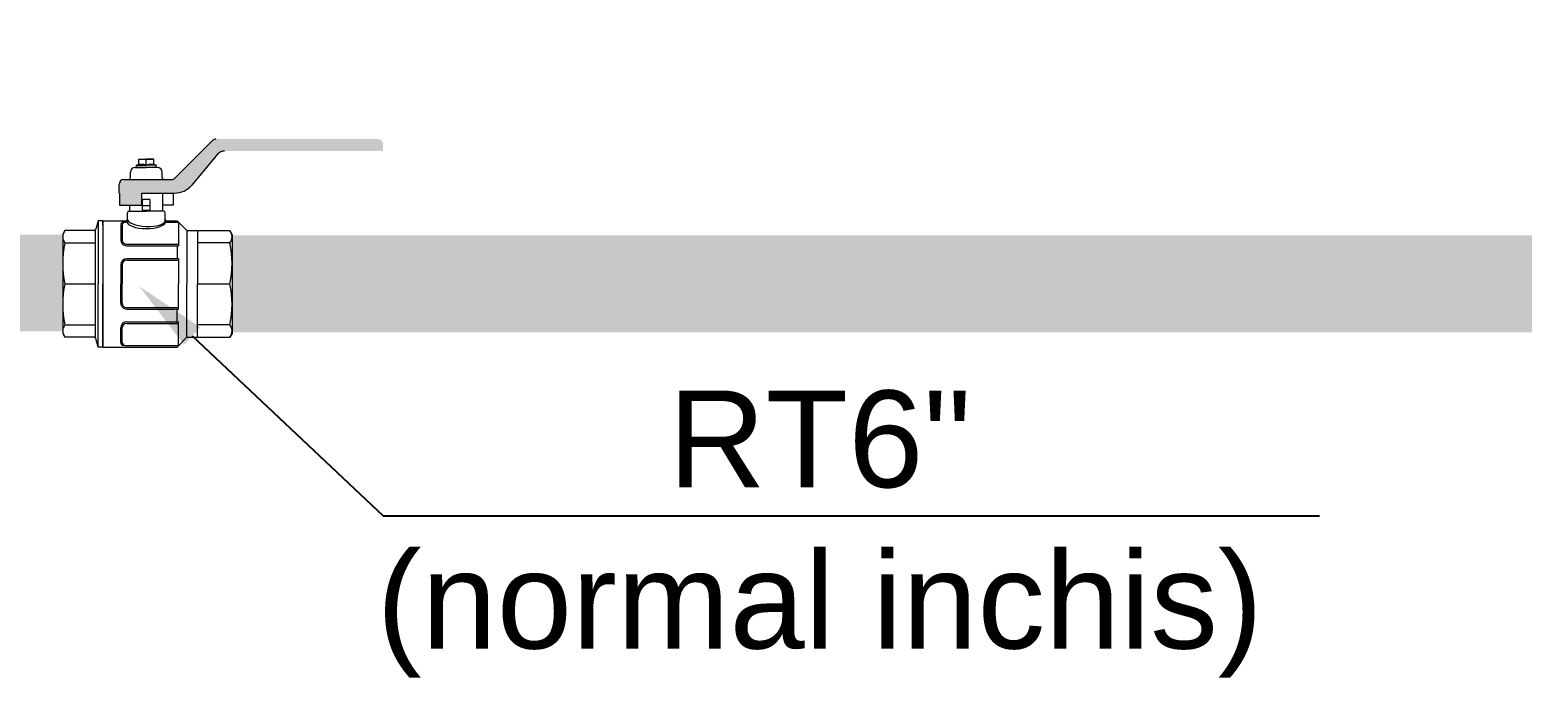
# Model space of a CAD drawing. Header units: millimetres. Extents: x 0 to 53377, y 0 to 36189.
# Drawn here: x 10349 to 11891, y 28277 to 28962 of the extents above; entities that cross this region are included whole.
import ezdxf
from ezdxf import colors
from ezdxf.entities.mleader import LeaderData, LeaderLine
from ezdxf.math import Vec2, Vec3

# ---------------------------------------------------------------- set-up
doc = ezdxf.new("R2010")
doc.units = ezdxf.units.MM
doc.layers.add('MC-SAN-VANE', color=7, linetype='Continuous')
doc.layers.add('SAN-MC-TEXT', color=7, linetype='Continuous')
doc.layers.add('SAN-MC-COLD WATER', color=5, linetype='Continuous', lineweight=30)
doc.layers.add('SAN-MC-VALVE', color=7, linetype='Continuous', lineweight=5)
doc.styles.add('MC-1_la_050', font='arial.ttf', dxfattribs={"height": 0.1})
doc.styles.get("Standard").update_dxf_attribs({"font": 'arial.ttf'})

# ---------------------------------------------------------------- blocks, each defined once
blk = doc.blocks.new('rt')
at = {"layer": 'SAN-MC-VALVE'}
h = blk.add_hatch(color=1, dxfattribs=at)
h.dxf.hatch_style = 1
h.paths.add_polyline_path([(760356.4, -58740.1), (760334.6, -58740.4), (760332.8, -58740.1), (760331.8, -58739.5), (760330.8, -58738.5), (760330.5, -58738), (760330.1, -58737), (760329.9, -58735.8), (760329.9, -58686.4), (760329.6, -58684.6), (760328.6, -58683.1), (760289.3, -58643.8), (760288.3, -58642.3), (760287.9, -58640.5), (760287.9, -58472.5), (760289.3, -58469.2), (760292.6, -58467.8), (760300.4, -58467.8), (760300.4, -58631.6), (760300.6, -58633.8), (760301.2, -58635.5), (760302.3, -58637.3), (760303.7, -58638.7), (760335.6, -58665.5), (760339.3, -58669.3), (760340.5, -58671.2), (760341.7, -58673.5), (760343, -58677), (760343.7, -58680.4), (760343.9, -58683.3), (760343.9, -58717.1), (760356.4, -58717.1)])
at = {"layer": 'SAN-MC-VALVE', "linetype": 'Continuous'}
for p, q in [((760386.5, -58623.8), (760382.5, -58626.1)), ((760386.5, -58623.8), (760488.9, -58623.8)), ((760488.9, -58623.8), (760492.9, -58626.1)), ((760303.7, -58638.7), (760335.6, -58665.5)), ((760382.5, -58670.4), (760382.5, -58626.1)), ((760395.4, -58626.1), (760395.4, -58659.6)), ((760437.7, -58659.6), (760437.7, -58626.1)), ((760480, -58626.1), (760480, -58659.6)), ((760492.9, -58670.4), (760492.9, -58626.1)), ((760328.6, -58683.1), (760289.3, -58643.8)), ((760372.4, -58680.6), (760382.5, -58670.4)), ((760382.5, -58659.6), (760437.7, -58659.6)), ((760382.5, -58670.4), (760437.7, -58670.4)), ((760492.9, -58659.6), (760437.7, -58659.6)), ((760492.9, -58670.4), (760437.7, -58670.4)), ((760503, -58680.6), (760492.9, -58670.4)), ((760329.9, -58712.4), (760329.9, -58686.4)), ((760343.9, -58717.1), (760343.9, -58683.3)), ((760343.9, -58684.8), (760356.4, -58684.8)), ((760356.4, -58684.8), (760356.4, -58695.3)), ((760372.4, -58691.4), (760372.4, -58680.6)), ((760373.9, -58691.4), (760373.9, -58679)), ((760373.9, -58679), (760398.4, -58679)), ((760396.8, -58732.7), (760396.8, -58679)), ((760398.4, -58732.7), (760398.4, -58679)), ((760398.4, -58680.6), (760411.6, -58680.6)), ((760411.6, -58732.7), (760411.6, -58679)), ((760411.6, -58679), (760437.7, -58679)), ((760413.2, -58732.7), (760413.2, -58679)), ((760463.8, -58679), (760437.7, -58679)), ((760462.2, -58732.7), (760462.2, -58679)), ((760463.8, -58732.7), (760463.8, -58679)), ((760477, -58680.6), (760463.8, -58680.6)), ((760477, -58732.7), (760477, -58679)), ((760501.5, -58679), (760477, -58679)), ((760478.6, -58732.7), (760478.6, -58679)), ((760501.5, -58734.2), (760501.5, -58679)), ((760503, -58757.5), (760503, -58680.6)), ((760317.5, -58700.8), (760317.5, -58712.5)), ((760327.6, -58696.1), (760322.1, -58696.1)), ((760362.6, -58695.3), (760343.9, -58695.3)), ((760362.6, -58694.5), (760362.6, -58712.4)), ((760372.4, -58693), (760364.1, -58693)), ((760314.4, -58704.7), (760308.9, -58704.7)), ((760308.9, -58704.7), (760308.9, -58712.5)), ((760308.9, -58720.2), (760308.9, -58712.5)), ((760315, -58712.5), (760309.5, -58712.5)), ((760314.4, -58704.7), (760315, -58702.3)), ((760317.5, -58702.3), (760315, -58702.3)), ((760315, -58702.3), (760315, -58712.5)), ((760315, -58722.6), (760315, -58712.5)), ((760317.5, -58702.3), (760317.2, -58702.6)), ((760317.5, -58702.6), (760317.2, -58703.7)), ((760317.2, -58702.6), (760317.5, -58702.6)), ((760317.5, -58703.7), (760317.2, -58705.9)), ((760317.2, -58703.7), (760317.5, -58703.7)), ((760317.5, -58705.9), (760317.2, -58709)), ((760317.2, -58705.9), (760317.5, -58705.9)), ((760317.2, -58709), (760317.5, -58709)), ((760317.5, -58709), (760317.2, -58712.5)), ((760317.5, -58712.5), (760317.2, -58715.9)), ((760317.2, -58712.5), (760317.5, -58712.5)), ((760317.5, -58715.9), (760317.2, -58718.9)), ((760317.2, -58715.9), (760317.5, -58715.9)), ((760317.5, -58724.1), (760317.5, -58712.5)), ((760329.9, -58735.8), (760329.9, -58712.4)), ((760356.4, -58717.1), (760343.9, -58717.1)), ((760350.5, -58709.3), (760350.5, -58715.5)), ((760361.5, -58708.5), (760351.2, -58708.5)), ((760361.5, -58716.3), (760351.2, -58716.3)), ((760356.4, -58740.1), (760356.4, -58717.1)), ((760356.6, -58715.5), (760356.6, -58709.3)), ((760361.5, -58716.3), (760361.5, -58708.5)), ((760362.6, -58730.3), (760362.6, -58712.4)), ((760314.4, -58720.2), (760308.9, -58720.2)), ((760314.4, -58720.2), (760315, -58722.6)), ((760317.2, -58722.6), (760315, -58722.6)), ((760317.5, -58719), (760317.2, -58721.2)), ((760317.2, -58719), (760317.5, -58719)), ((760317.5, -58721.2), (760317.2, -58722.4)), ((760317.2, -58721.2), (760317.5, -58721.2)), ((760317.5, -58722.4), (760317.2, -58722.6)), ((760317.5, -58722.4), (760317.2, -58722.4)), ((760317.5, -58722.4), (760317.2, -58722.4)), ((760317.2, -58722.4), (760317.5, -58722.4)), ((760327.6, -58728.8), (760322.1, -58728.8)), ((760362.6, -58729.5), (760356.4, -58729.5)), ((760372.4, -58731.9), (760364.1, -58731.9)), ((760343.9, -58740.4), (760334.6, -58740.4)), ((760343.9, -58740.1), (760343.9, -58740.4)), ((760343.9, -58740.1), (760356.4, -58740.1)), ((760372.4, -58757.5), (760372.4, -58733.4)), ((760373.9, -58734.2), (760373.9, -58733.4)), ((760377, -58737.3), (760392.1, -58737.3)), ((760377, -58738.9), (760392.1, -58738.9)), ((760417.9, -58737.3), (760437.7, -58737.3)), ((760417.9, -58738.9), (760437.7, -58738.9)), ((760457.5, -58737.3), (760437.7, -58737.3)), ((760457.5, -58738.9), (760437.7, -58738.9)), ((760498.3, -58737.3), (760483.2, -58737.3)), ((760498.3, -58738.9), (760483.2, -58738.9)), ((760377, -58757.5), (760372.4, -58757.5)), ((760372.4, -58757.5), (760373.4, -58757.5)), ((760372.4, -58757.5), (760437.7, -58757.5)), ((760372.4, -58757.5), (760372.4, -58762.2)), ((760372.4, -58762.2), (760381.3, -58764.6)), ((760372.4, -58762.2), (760437.7, -58762.2)), ((760373.5, -58757.5), (760374.9, -58757.5)), ((760374.9, -58757.5), (760437.7, -58757.5)), ((760500.5, -58757.5), (760437.7, -58757.5)), ((760437.7, -58757.5), (760503, -58757.5)), ((760503, -58762.2), (760437.7, -58762.2)), ((760503, -58762.2), (760494.1, -58764.6)), ((760503, -58757.5), (760499.5, -58757.5)), ((760501.8, -58757.5), (760500.5, -58757.5)), ((760503, -58757.5), (760502, -58757.5)), ((760503, -58757.5), (760503, -58762.2)), ((760492.9, -58764.9), (760382.5, -58764.9)), ((760382.5, -58766.1), (760382.5, -58796.5)), ((760395.4, -58796.5), (760395.4, -58764.9)), ((760437.7, -58796.5), (760437.7, -58764.9)), ((760480, -58796.5), (760480, -58764.9)), ((760492.9, -58766.1), (760492.9, -58796.5)), ((760386.5, -58798.8), (760382.5, -58796.5)), ((760386.5, -58798.8), (760488.9, -58798.8)), ((760488.9, -58798.8), (760492.9, -58796.5))]:
    blk.add_line(p, q, dxfattribs=at)
for centre, radius, start, end in [((760389, -58634.1), 10.3, 50.9211, 129.0789), ((760416.6, -58722), 98.2, 77.5816, 102.4184), ((760458.8, -58722), 98.2, 77.5816, 102.4184), ((760486.4, -58634.1), 10.3, 50.9211, 129.0789), ((760309.7, -58631.6), 9.33, 180, 230.0001), ((760292.6, -58640.5), 4.67, 180, 224.9999), ((760320.6, -58683.3), 23.3, 0, 50), ((760325.3, -58686.4), 4.67, 0, 44.9996), ((760322.1, -58700.8), 4.67, 90, 180), ((760327.6, -58693.8), 2.33, 270, 0), ((760364.1, -58694.5), 1.56, 90, 180), ((760370.8, -58691.4), 1.56, 270, 0), ((760372.4, -58691.4), 1.56, 270, 0), ((760323.2, -58708.6), 14.2, 164.0201, 195.9799), ((760323.2, -58716.4), 14.2, 164.0201, 195.9799), ((760331.5, -58707.4), 17.3, 162.983, 197.017), ((760331.6, -58717.5), 17.4, 163.0712, 196.9288), ((760351.2, -58709.3), 0.778, 90, 180), ((760351.2, -58715.5), 0.778, 180, 270), ((760355.8, -58709.3), 0.778, 0, 90), ((760355.8, -58715.5), 0.778, 270, 0), ((760322.1, -58724.1), 4.67, 180, 270), ((760327.6, -58731.1), 2.33, 0, 90), ((760364.1, -58730.3), 1.56, 180, 270), ((760370.8, -58733.4), 1.56, 0, 90), ((760372.4, -58733.4), 1.56, 0, 90), ((760392.1, -58732.7), 4.67, 270, 0), ((760392.1, -58732.7), 6.22, 270, 0), ((760417.9, -58732.7), 6.22, 180, 270), ((760417.9, -58732.7), 4.67, 180, 270), ((760457.5, -58732.7), 6.22, 270, 0), ((760457.5, -58732.7), 4.67, 270, 0), ((760483.2, -58732.7), 6.22, 180, 270), ((760483.2, -58732.7), 4.67, 180, 270), ((760334.6, -58735.8), 4.67, 180, 270), ((760377, -58734.2), 3.11, 180, 270), ((760377, -58735.8), 3.11, 180, 270), ((760498.3, -58734.2), 3.11, 270, 0), ((760498.3, -58735.8), 3.11, 270, 0), ((760504.6, -58735.8), 3.11, 180, 180.0000027747644), ((760380.9, -58766.1), 1.56, 0, 74.9998), ((760494.5, -58766.1), 1.56, 105.0002, 180), ((760389, -58788.5), 10.3, 230.9211, 309.0789), ((760416.6, -58700.6), 98.2, 257.5816, 282.4184), ((760458.8, -58700.6), 98.2, 257.5816, 282.4184), ((760486.4, -58788.5), 10.3, 230.9211, 309.0789)]:
    blk.add_arc(centre, radius, start, end, dxfattribs=at)
for centre, major_axis, ratio in [((760371.6, -58712.4), (0.8, 19.4), 0.343041), ((760373.5, -58712.4), (0, 19.9), 0.355391)]:
    blk.add_ellipse(centre, major_axis=major_axis, ratio=ratio, start_param=3.141593, end_param=6.283185, dxfattribs=at)

msp = doc.modelspace()

# ---------------------------------------------------------------- linework, layer by layer
at = {"layer": 'SAN-MC-COLD WATER', "const_width": 100}
for points in [[(9458.8, 29544.2), (9458.8, 28760.2, 0.41389), (9518.7, 28700.2), (10382.8, 28700.2)], [(10557.9, 28699.4), (12330.9, 28699.4, 0.414214), (12390.9, 28759.4), (12390.9, 29539)]]:
    msp.add_lwpolyline(points, format="xyb", dxfattribs=at)

# ---------------------------------------------------------------- block references
at = {"layer": 'SAN-MC-VALVE', "rotation": 270}
msp.add_blockref('rt', (69181.6, 789137.1), dxfattribs=at)

# ---------------------------------------------------------------- leaders
at = {"layer": 'MC-SAN-VANE'}
ml = msp.add_multileader_mtext('Standard', dxfattribs=at)
ml.set_content('\\pxi-2,l2,ql;Vas stocare clor', color=256)
ml.set_leader_properties()
ml.build(insert=Vec2(0, 0))
ml.multileader.update_dxf_attribs({"dogleg_length": 0.36, "arrow_head_size": 100})
ctx = ml.context
ctx.base_point, ctx.char_height, ctx.arrow_head_size, ctx.landing_gap_size, ctx.plane_origin = Vec3(29089.7, 33297.2), 100, 100, 0.09, Vec3(31593.9, 33848.5)
notes = []
notes.append((ctx, [(0, (0, 0, 0), (0, 0), (1, 0), 1, [])]))
ctx.mtext.insert, ctx.mtext.width, ctx.mtext.defined_height, ctx.mtext.flow_direction = Vec3(29089.8, 33343), 4738.622, 742.9, 5
at = {"layer": 'SAN-MC-TEXT'}
ml = msp.add_multileader_mtext('Standard', dxfattribs=at)
ml.set_content('RT6"\\P{\\A1;(normal inchis)}', color=256, style='MC-1_la_050')
ml.set_leader_properties()
ml.build(insert=Vec2(0, 0))
ml.multileader.update_dxf_attribs({"text_left_attachment_type": 6, "text_right_attachment_type": 6, "text_top_attachment_type": 0, "text_bottom_attachment_type": 0, "dogleg_length": 0.005, "arrow_head_size": 75})
ctx = ml.context
ctx.base_point, ctx.char_height, ctx.arrow_head_size, ctx.landing_gap_size, ctx.plane_origin = Vec3(10714, 28459.7, -2.3), 100, 75, 0, Vec3(9122.8, 29800.2, -2.3)
ctx.left_attachment, ctx.right_attachment, ctx.text_align_type = 6, 6, 1
notes.append((ctx, [(1, (1, 1, 0), (10714, 28459.7, -2.3), (1, 0), 0.005, [(0, [(10461.9, 28696.9, -2.3)], 256, [])])]))
ctx.mtext.insert, ctx.mtext.width, ctx.mtext.alignment, ctx.mtext.flow_direction = Vec3(11165.2, 28589.1, -2.3), 986.995, 2, 5
for ctx, leaders in notes:
    for number, flags, end, landing, length, lines in leaders:
        leader = LeaderData()
        leader.index, (leader.has_last_leader_line, leader.has_dogleg_vector, leader.attachment_direction) = number, flags
        leader.last_leader_point, leader.dogleg_vector, leader.dogleg_length = Vec3(end), Vec3(landing), length
        for number, points, colour, breaks in lines:
            line = LeaderLine()
            line.index, line.vertices, line.color, line.breaks = number, Vec3.list(points), colors.encode_raw_color(colour), breaks
            leader.lines.append(line)
        ctx.leaders.append(leader)

doc.saveas('drawing.dxf')
